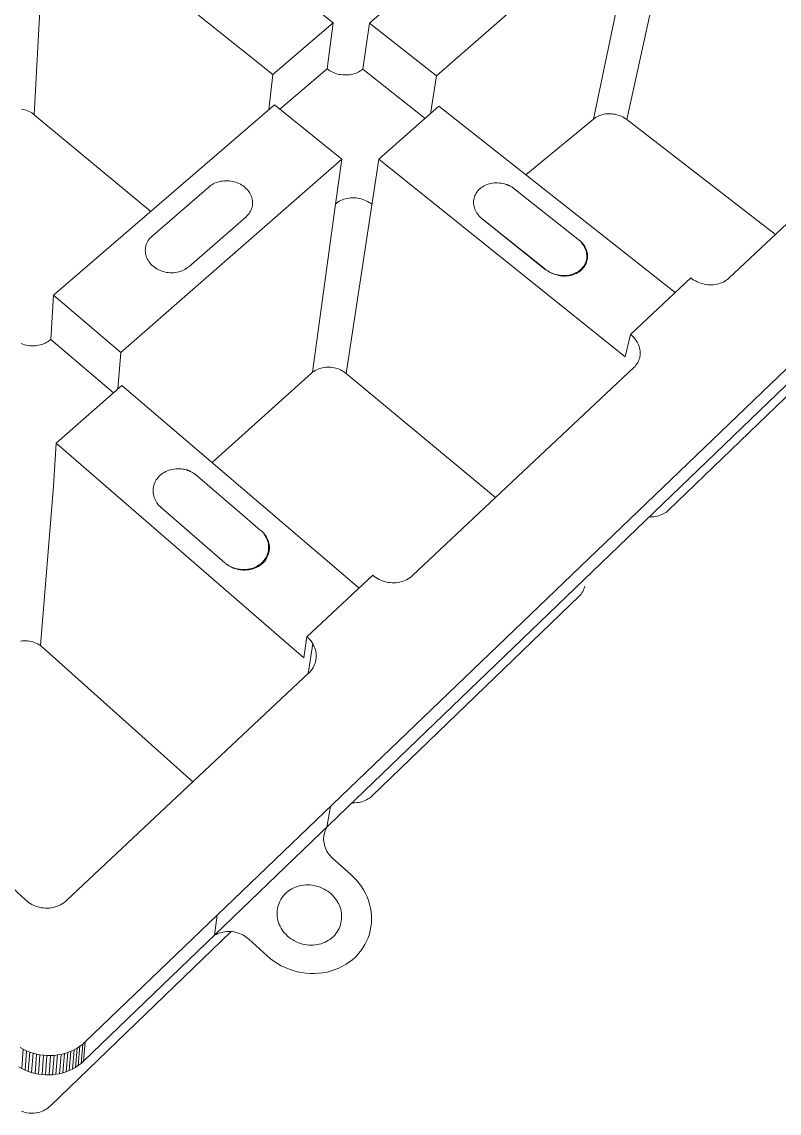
# Model space of a CAD drawing. Header units: millimetres. Extents: x 438 to 4638, y 478 to 3448.
# Drawn here: x 2891.9 to 2985.2, y 2129.6 to 2264 of the extents above; entities that cross this region are included whole.
import ezdxf

# ---------------------------------------------------------------- set-up
doc = ezdxf.new("R2010")
doc.units = ezdxf.units.MM

msp = doc.modelspace()

# ---------------------------------------------------------------- linework, layer by layer
at = {"lineweight": 5}
for p, q in [((3113.09, 2343.24), (2899.74, 2138.35)), ((3101.42, 2330.31), (2899.52, 2135.97)), ((2930.26, 2263.86), (2902.33, 2285.89)), ((2959.81, 2285.44), (2934.72, 2263.82)), ((2894.9, 2279.87), (2893.46, 2252.54)), ((2894.9, 2279.87), (2922.84, 2257.49)), ((2942.99, 2257.33), (2968.05, 2279.29)), ((2968.05, 2279.29), (2962.29, 2251.98)), ((2972.42, 2279.26), (2966.4, 2251.95)), ((2930.26, 2263.86), (2922.84, 2257.49)), ((2930.26, 2263.86), (2929.51, 2258.21)), ((2934.72, 2263.82), (2933.9, 2258.17)), ((2942.99, 2257.33), (2934.72, 2263.82)), ((2929.51, 2258.21), (2923.71, 2253.21)), ((2929.67, 2258.09), (2929.51, 2258.21)), ((2933.9, 2258.17), (2933.76, 2258.05)), ((2941.58, 2252.1), (2933.9, 2258.17)), ((2922.84, 2257.49), (2922.32, 2253.14)), ((2929.84, 2257.97), (2929.67, 2258.09)), ((2930.02, 2257.87), (2929.84, 2257.97)), ((2930.21, 2257.78), (2930.02, 2257.87)), ((2930.4, 2257.7), (2930.21, 2257.78)), ((2930.6, 2257.62), (2930.4, 2257.7)), ((2930.81, 2257.56), (2930.6, 2257.62)), ((2931.01, 2257.52), (2930.81, 2257.56)), ((2931.22, 2257.48), (2931.01, 2257.52)), ((2931.44, 2257.45), (2931.22, 2257.48)), ((2931.65, 2257.44), (2931.44, 2257.45)), ((2931.86, 2257.44), (2931.65, 2257.44)), ((2932.07, 2257.45), (2931.86, 2257.44)), ((2932.28, 2257.47), (2932.07, 2257.45)), ((2932.49, 2257.5), (2932.28, 2257.47)), ((2932.69, 2257.55), (2932.49, 2257.5)), ((2932.88, 2257.61), (2932.69, 2257.55)), ((2933.07, 2257.68), (2932.88, 2257.61)), ((2933.26, 2257.75), (2933.07, 2257.68)), ((2933.43, 2257.84), (2933.26, 2257.75)), ((2933.6, 2257.94), (2933.43, 2257.84)), ((2933.76, 2258.05), (2933.6, 2257.94)), ((2942.99, 2257.33), (2942.22, 2252.66)), ((3004.02, 2255.95), (2978.97, 2232.4)), ((2891.89, 2253.23), (2892.09, 2253.19)), ((2892.09, 2253.19), (2892.28, 2253.15)), ((2892.28, 2253.15), (2892.47, 2253.09)), ((2892.47, 2253.09), (2892.65, 2253.02)), ((2892.65, 2253.02), (2892.82, 2252.94)), ((2892.82, 2252.94), (2893, 2252.86)), ((2893, 2252.86), (2893.16, 2252.76)), ((2893.16, 2252.76), (2893.31, 2252.66)), ((2923.03, 2253.76), (2895.83, 2230.32)), ((2923.03, 2253.76), (2931.31, 2247.09)), ((2935.86, 2247.06), (2943.28, 2253.59)), ((2972.37, 2230.64), (2943.28, 2253.59)), ((2893.31, 2252.66), (2893.46, 2252.54)), ((2893.46, 2252.54), (2907.8, 2240.64)), ((2953.98, 2245.15), (2962.29, 2251.98)), ((2962.29, 2251.98), (2962.43, 2252.09)), ((2962.43, 2252.09), (2962.57, 2252.2)), ((2962.57, 2252.2), (2962.72, 2252.29)), ((2962.72, 2252.29), (2962.88, 2252.38)), ((2962.88, 2252.38), (2963.05, 2252.45)), ((2963.05, 2252.45), (2963.23, 2252.51)), ((2963.23, 2252.51), (2963.41, 2252.57)), ((2963.41, 2252.57), (2963.59, 2252.61)), ((2963.59, 2252.61), (2963.78, 2252.64)), ((2963.78, 2252.64), (2963.98, 2252.66)), ((2963.98, 2252.66), (2964.17, 2252.67)), ((2964.17, 2252.67), (2964.37, 2252.67)), ((2964.37, 2252.67), (2964.57, 2252.66)), ((2964.57, 2252.66), (2964.77, 2252.63)), ((2964.77, 2252.63), (2964.97, 2252.6)), ((2964.97, 2252.6), (2965.16, 2252.55)), ((2965.16, 2252.55), (2965.36, 2252.5)), ((2965.36, 2252.5), (2965.54, 2252.43)), ((2965.54, 2252.43), (2965.73, 2252.35)), ((2965.73, 2252.35), (2965.91, 2252.27)), ((2965.91, 2252.27), (2966.08, 2252.17)), ((2966.08, 2252.17), (2966.24, 2252.06)), ((2966.24, 2252.06), (2966.4, 2251.95)), ((2966.4, 2251.95), (2984.71, 2237.8)), ((2904.12, 2223.26), (2931.31, 2247.09)), ((2931.31, 2247.09), (2930.53, 2241.55)), ((2935.86, 2247.06), (2931.85, 2220.68)), ((2935.86, 2247.06), (2966.21, 2222.74)), ((2915, 2243.68), (2907.97, 2237.6)), ((2915.16, 2243.81), (2915, 2243.68)), ((2915.32, 2243.92), (2915.16, 2243.81)), ((2915.49, 2244.02), (2915.32, 2243.92)), ((2915.66, 2244.1), (2915.49, 2244.02)), ((2915.84, 2244.18), (2915.66, 2244.1)), ((2916.03, 2244.25), (2915.84, 2244.18)), ((2916.23, 2244.3), (2916.03, 2244.25)), ((2916.43, 2244.35), (2916.23, 2244.3)), ((2916.63, 2244.38), (2916.43, 2244.35)), ((2916.83, 2244.4), (2916.63, 2244.38)), ((2917.04, 2244.41), (2916.83, 2244.4)), ((2917.25, 2244.41), (2917.04, 2244.41)), ((2917.46, 2244.39), (2917.25, 2244.41)), ((2917.66, 2244.37), (2917.46, 2244.39)), ((2917.87, 2244.33), (2917.66, 2244.37)), ((2918.07, 2244.28), (2917.87, 2244.33)), ((2918.27, 2244.22), (2918.07, 2244.28)), ((2918.47, 2244.15), (2918.27, 2244.22)), ((2918.65, 2244.07), (2918.47, 2244.15)), ((2918.84, 2243.98), (2918.65, 2244.07)), ((2919.01, 2243.88), (2918.84, 2243.98)), ((2919.18, 2243.77), (2919.01, 2243.88)), ((2919.34, 2243.65), (2919.18, 2243.77)), ((2919.48, 2243.52), (2919.34, 2243.65)), ((2919.62, 2243.39), (2919.48, 2243.52)), ((2919.74, 2243.26), (2919.62, 2243.39)), ((2948.17, 2243.29), (2948.3, 2243.41)), ((2948.3, 2243.41), (2948.44, 2243.53)), ((2948.44, 2243.53), (2948.59, 2243.64)), ((2948.59, 2243.64), (2948.76, 2243.74)), ((2948.76, 2243.74), (2948.93, 2243.83)), ((2948.93, 2243.83), (2949.11, 2243.91)), ((2949.11, 2243.91), (2949.29, 2243.98)), ((2949.29, 2243.98), (2949.49, 2244.04)), ((2949.49, 2244.04), (2949.68, 2244.08)), ((2949.68, 2244.08), (2949.89, 2244.12)), ((2949.89, 2244.12), (2950.09, 2244.14)), ((2950.09, 2244.14), (2950.3, 2244.15)), ((2950.3, 2244.15), (2950.51, 2244.15)), ((2950.51, 2244.15), (2950.72, 2244.13)), ((2950.72, 2244.13), (2950.93, 2244.11)), ((2950.93, 2244.11), (2951.14, 2244.07)), ((2951.14, 2244.07), (2951.34, 2244.02)), ((2951.34, 2244.02), (2951.45, 2244.01)), ((2951.45, 2244.01), (2951.55, 2243.96)), ((2951.55, 2243.96), (2951.65, 2243.94)), ((2951.65, 2243.94), (2951.74, 2243.89)), ((2951.74, 2243.89), (2951.78, 2243.87)), ((2951.78, 2243.87), (2951.84, 2243.85)), ((2951.84, 2243.85), (2951.87, 2243.83)), ((2951.87, 2243.83), (2951.94, 2243.81)), ((2951.94, 2243.81), (2952.03, 2243.76)), ((2952.03, 2243.76), (2952.12, 2243.71)), ((2952.12, 2243.71), (2952.15, 2243.7)), ((2952.15, 2243.7), (2952.21, 2243.66)), ((2952.21, 2243.66), (2952.28, 2243.62)), ((2952.28, 2243.62), (2952.3, 2243.61)), ((2952.3, 2243.61), (2952.35, 2243.58)), ((2952.35, 2243.58), (2952.38, 2243.54)), ((2952.38, 2243.54), (2952.43, 2243.53)), ((2952.43, 2243.53), (2952.48, 2243.5)), ((2952.48, 2243.5), (2952.54, 2243.42)), ((2952.54, 2243.42), (2952.64, 2243.37)), ((2952.64, 2243.37), (2952.71, 2243.3)), ((2919.86, 2243.11), (2919.74, 2243.26)), ((2919.96, 2242.97), (2919.86, 2243.11)), ((2920.05, 2242.81), (2919.96, 2242.97)), ((2920.13, 2242.65), (2920.05, 2242.81)), ((2920.2, 2242.49), (2920.13, 2242.65)), ((2920.25, 2242.33), (2920.2, 2242.49)), ((2920.3, 2242.16), (2920.25, 2242.33)), ((2920.33, 2241.99), (2920.3, 2242.16)), ((2931.19, 2241.98), (2931.38, 2242.06)), ((2931.38, 2242.06), (2931.57, 2242.13)), ((2931.57, 2242.13), (2931.77, 2242.19)), ((2931.77, 2242.19), (2931.97, 2242.24)), ((2931.97, 2242.24), (2932.18, 2242.28)), ((2932.18, 2242.28), (2932.4, 2242.3)), ((2932.4, 2242.3), (2932.61, 2242.31)), ((2932.61, 2242.31), (2932.83, 2242.31)), ((2932.83, 2242.31), (2933.05, 2242.29)), ((2933.05, 2242.29), (2933.26, 2242.27)), ((2933.26, 2242.27), (2933.48, 2242.23)), ((2933.48, 2242.23), (2933.69, 2242.18)), ((2933.69, 2242.18), (2933.9, 2242.11)), ((2933.9, 2242.11), (2934.1, 2242.04)), ((2934.1, 2242.04), (2934.3, 2241.95)), ((2947.55, 2241.92), (2947.56, 2242.09)), ((2947.56, 2242.09), (2947.6, 2242.26)), ((2947.6, 2242.26), (2947.64, 2242.42)), ((2947.64, 2242.42), (2947.7, 2242.58)), ((2947.7, 2242.58), (2947.77, 2242.73)), ((2947.77, 2242.73), (2947.85, 2242.88)), ((2947.85, 2242.88), (2947.95, 2243.02)), ((2947.95, 2243.02), (2948.05, 2243.16)), ((2948.05, 2243.16), (2948.17, 2243.29)), ((2960.4, 2237.2), (2952.71, 2243.3)), ((2920, 2240.53), (2920.09, 2240.68)), ((2920.09, 2240.68), (2920.16, 2240.83)), ((2920.16, 2240.83), (2920.22, 2240.99)), ((2920.22, 2240.99), (2920.27, 2241.15)), ((2920.27, 2241.15), (2920.31, 2241.32)), ((2920.31, 2241.32), (2920.33, 2241.48)), ((2920.34, 2241.82), (2920.33, 2241.99)), ((2920.33, 2241.48), (2920.34, 2241.65)), ((2920.34, 2241.65), (2920.34, 2241.82)), ((2930.53, 2241.55), (2927.73, 2220.83)), ((2930.53, 2241.55), (2930.68, 2241.67)), ((2930.68, 2241.67), (2930.84, 2241.78)), ((2930.84, 2241.78), (2931.01, 2241.89)), ((2931.01, 2241.89), (2931.19, 2241.98)), ((2934.3, 2241.95), (2934.49, 2241.86)), ((2934.49, 2241.86), (2934.67, 2241.75)), ((2934.67, 2241.75), (2934.85, 2241.64)), ((2934.85, 2241.64), (2935.01, 2241.51)), ((2947.54, 2241.75), (2947.55, 2241.92)), ((2947.55, 2241.58), (2947.54, 2241.75)), ((2947.57, 2241.41), (2947.55, 2241.58)), ((2947.6, 2241.24), (2947.57, 2241.41)), ((2947.65, 2241.08), (2947.6, 2241.24)), ((2947.71, 2240.91), (2947.65, 2241.08)), ((2947.78, 2240.75), (2947.71, 2240.91)), ((2947.86, 2240.59), (2947.78, 2240.75)), ((2912.47, 2233.83), (2919.54, 2239.99)), ((2919.54, 2239.99), (2919.67, 2240.12)), ((2919.67, 2240.12), (2919.79, 2240.25)), ((2919.79, 2240.25), (2919.9, 2240.38)), ((2919.9, 2240.38), (2920, 2240.53)), ((2947.96, 2240.43), (2947.86, 2240.59)), ((2948.07, 2240.28), (2947.96, 2240.43)), ((2948.18, 2240.13), (2948.07, 2240.28)), ((2948.23, 2240.05), (2948.18, 2240.13)), ((2948.31, 2239.99), (2948.23, 2240.05)), ((2948.37, 2239.92), (2948.31, 2239.99)), ((2948.45, 2239.86), (2948.37, 2239.92)), ((2948.52, 2239.79), (2948.45, 2239.86)), ((2948.6, 2239.73), (2948.52, 2239.79)), ((2956.47, 2233.45), (2948.6, 2239.73)), ((2956.37, 2233.5), (2948.6, 2239.73)), ((2907.31, 2236.72), (2907.24, 2236.55)), ((2907.39, 2236.88), (2907.31, 2236.72)), ((2907.48, 2237.04), (2907.39, 2236.88)), ((2907.58, 2237.19), (2907.48, 2237.04)), ((2907.7, 2237.34), (2907.58, 2237.19)), ((2907.83, 2237.47), (2907.7, 2237.34)), ((2907.97, 2237.6), (2907.83, 2237.47)), ((2960.4, 2237.2), (2960.5, 2237.15)), ((2960.4, 2237.2), (2960.48, 2237.13)), ((2960.5, 2237.15), (2960.66, 2237.02)), ((2960.5, 2237.15), (2960.56, 2237.07)), ((2960.56, 2237.07), (2960.66, 2237.02)), ((2960.66, 2237.02), (2960.8, 2236.88)), ((2960.66, 2237.02), (2960.7, 2236.93)), ((2960.7, 2236.93), (2960.8, 2236.88)), ((2960.8, 2236.88), (2960.84, 2236.78)), ((2960.8, 2236.88), (2960.94, 2236.73)), ((2960.84, 2236.78), (2960.96, 2236.62)), ((2960.94, 2236.73), (2961.06, 2236.58)), ((2907.13, 2236.02), (2907.12, 2235.84)), ((2907.12, 2235.84), (2907.13, 2235.66)), ((2907.15, 2236.2), (2907.13, 2236.02)), ((2907.13, 2235.66), (2907.15, 2235.48)), ((2907.19, 2236.37), (2907.15, 2236.2)), ((2907.15, 2235.48), (2907.18, 2235.3)), ((2907.18, 2235.3), (2907.23, 2235.13)), ((2907.24, 2236.55), (2907.19, 2236.37)), ((2960.96, 2236.62), (2961.07, 2236.46)), ((2961.06, 2236.58), (2961.17, 2236.42)), ((2961.07, 2236.46), (2961.17, 2236.3)), ((2961.17, 2236.42), (2961.27, 2236.25)), ((2961.17, 2236.3), (2961.25, 2236.13)), ((2961.25, 2236.13), (2961.33, 2235.96)), ((2961.27, 2236.25), (2961.35, 2236.08)), ((2961.33, 2235.96), (2961.39, 2235.78)), ((2961.35, 2236.08), (2961.43, 2235.91)), ((2961.39, 2235.78), (2961.43, 2235.6)), ((2961.43, 2235.91), (2961.48, 2235.73)), ((2961.43, 2235.6), (2961.46, 2235.43)), ((2961.46, 2235.43), (2961.48, 2235.25)), ((2961.48, 2235.73), (2961.53, 2235.56)), ((2961.53, 2235.56), (2961.56, 2235.38)), ((2961.56, 2235.38), (2961.58, 2235.2)), ((2907.23, 2235.13), (2907.29, 2234.95)), ((2907.29, 2234.95), (2907.37, 2234.78)), ((2907.37, 2234.78), (2907.46, 2234.62)), ((2907.46, 2234.62), (2907.56, 2234.45)), ((2907.56, 2234.45), (2907.68, 2234.3)), ((2907.68, 2234.3), (2907.81, 2234.15)), ((2907.81, 2234.15), (2907.95, 2234.01)), ((2907.95, 2234.01), (2908.09, 2233.88)), ((2961.2, 2234.05), (2961.1, 2233.9)), ((2961.28, 2234.21), (2961.2, 2234.05)), ((2961.29, 2234), (2961.2, 2233.85)), ((2961.35, 2234.38), (2961.28, 2234.21)), ((2961.38, 2234.16), (2961.29, 2234)), ((2961.4, 2234.54), (2961.35, 2234.38)), ((2961.45, 2234.33), (2961.38, 2234.16)), ((2961.44, 2234.72), (2961.4, 2234.54)), ((2961.47, 2234.89), (2961.44, 2234.72)), ((2961.5, 2234.5), (2961.45, 2234.33)), ((2961.48, 2235.07), (2961.47, 2234.89)), ((2961.48, 2235.25), (2961.48, 2235.07)), ((2961.54, 2234.67), (2961.5, 2234.5)), ((2961.57, 2234.84), (2961.54, 2234.67)), ((2961.58, 2235.02), (2961.57, 2234.84)), ((2961.58, 2235.2), (2961.58, 2235.02)), ((2908.09, 2233.88), (2908.25, 2233.75)), ((2908.25, 2233.75), (2908.42, 2233.64)), ((2908.42, 2233.64), (2908.6, 2233.53)), ((2908.6, 2233.53), (2908.78, 2233.44)), ((2908.78, 2233.44), (2908.97, 2233.35)), ((2908.97, 2233.35), (2909.17, 2233.28)), ((2909.17, 2233.28), (2909.37, 2233.22)), ((2909.37, 2233.22), (2909.57, 2233.16)), ((2909.57, 2233.16), (2909.78, 2233.13)), ((2909.78, 2233.13), (2909.99, 2233.1)), ((2909.99, 2233.1), (2910.2, 2233.08)), ((2910.2, 2233.08), (2910.42, 2233.08)), ((2910.42, 2233.08), (2910.63, 2233.09)), ((2910.63, 2233.09), (2910.83, 2233.11)), ((2910.83, 2233.11), (2911.04, 2233.15)), ((2911.04, 2233.15), (2911.24, 2233.2)), ((2911.24, 2233.2), (2911.44, 2233.25)), ((2911.44, 2233.25), (2911.63, 2233.32)), ((2911.63, 2233.32), (2911.82, 2233.4)), ((2911.82, 2233.4), (2911.99, 2233.49)), ((2911.99, 2233.49), (2912.16, 2233.6)), ((2912.16, 2233.6), (2912.32, 2233.71)), ((2912.32, 2233.71), (2912.47, 2233.83)), ((2956.47, 2233.45), (2956.37, 2233.5)), ((2956.54, 2233.38), (2956.47, 2233.45)), ((2956.64, 2233.33), (2956.54, 2233.38)), ((2956.68, 2233.3), (2956.64, 2233.33)), ((2956.71, 2233.27), (2956.68, 2233.3)), ((2956.77, 2233.25), (2956.71, 2233.27)), ((2956.81, 2233.22), (2956.77, 2233.25)), ((2956.9, 2233.16), (2956.81, 2233.22)), ((2956.97, 2233.13), (2956.9, 2233.16)), ((2957, 2233.11), (2956.97, 2233.13)), ((2957, 2233.11), (2957.19, 2233.02)), ((2957.22, 2233.01), (2957.19, 2233.02)), ((2957.28, 2232.99), (2957.22, 2233.01)), ((2957.35, 2232.95), (2957.28, 2232.99)), ((2957.38, 2232.94), (2957.35, 2232.95)), ((2957.48, 2232.91), (2957.38, 2232.94)), ((2957.58, 2232.87), (2957.48, 2232.91)), ((2957.69, 2232.85), (2957.58, 2232.87)), ((2957.9, 2232.81), (2957.69, 2232.85)), ((2957.79, 2232.81), (2957.69, 2232.85)), ((2957.99, 2232.76), (2957.79, 2232.81)), ((2958.11, 2232.77), (2957.9, 2232.81)), ((2958.2, 2232.72), (2957.99, 2232.76)), ((2958.32, 2232.74), (2958.11, 2232.77)), ((2958.42, 2232.69), (2958.2, 2232.72)), ((2958.53, 2232.73), (2958.32, 2232.74)), ((2958.63, 2232.68), (2958.42, 2232.69)), ((2958.74, 2232.73), (2958.53, 2232.73)), ((2958.84, 2232.68), (2958.63, 2232.68)), ((2958.95, 2232.74), (2958.74, 2232.73)), ((2959.05, 2232.69), (2958.84, 2232.68)), ((2959.16, 2232.76), (2958.95, 2232.74)), ((2959.25, 2232.72), (2959.05, 2232.69)), ((2959.36, 2232.8), (2959.16, 2232.76)), ((2959.46, 2232.75), (2959.25, 2232.72)), ((2959.56, 2232.85), (2959.36, 2232.8)), ((2959.66, 2232.8), (2959.46, 2232.75)), ((2959.75, 2232.91), (2959.56, 2232.85)), ((2959.85, 2232.86), (2959.66, 2232.8)), ((2959.94, 2232.98), (2959.75, 2232.91)), ((2960.03, 2232.93), (2959.85, 2232.86)), ((2960.11, 2233.06), (2959.94, 2232.98)), ((2960.21, 2233.01), (2960.03, 2232.93)), ((2960.29, 2233.15), (2960.11, 2233.06)), ((2960.38, 2233.1), (2960.21, 2233.01)), ((2960.45, 2233.25), (2960.29, 2233.15)), ((2960.55, 2233.2), (2960.38, 2233.1)), ((2960.6, 2233.37), (2960.45, 2233.25)), ((2960.7, 2233.32), (2960.55, 2233.2)), ((2960.74, 2233.49), (2960.6, 2233.37)), ((2960.84, 2233.44), (2960.7, 2233.32)), ((2960.87, 2233.62), (2960.74, 2233.49)), ((2960.97, 2233.57), (2960.84, 2233.44)), ((2960.99, 2233.76), (2960.87, 2233.62)), ((2961.09, 2233.71), (2960.97, 2233.57)), ((2961.1, 2233.9), (2960.99, 2233.76)), ((2961.2, 2233.85), (2961.09, 2233.71)), ((2974.29, 2232.44), (2966.86, 2225.49)), ((2974.47, 2232.31), (2974.29, 2232.44)), ((2974.66, 2232.18), (2974.47, 2232.31)), ((2974.86, 2232.07), (2974.66, 2232.18)), ((2975.07, 2231.97), (2974.86, 2232.07)), ((2975.28, 2231.88), (2975.07, 2231.97)), ((2975.49, 2231.8), (2975.28, 2231.88)), ((2975.71, 2231.74), (2975.49, 2231.8)), ((2975.94, 2231.68), (2975.71, 2231.74)), ((2976.16, 2231.64), (2975.94, 2231.68)), ((2976.39, 2231.61), (2976.16, 2231.64)), ((2976.61, 2231.6), (2976.39, 2231.61)), ((2976.84, 2231.6), (2976.61, 2231.6)), ((2977.06, 2231.61), (2976.84, 2231.6)), ((2977.29, 2231.63), (2977.06, 2231.61)), ((2977.5, 2231.67), (2977.29, 2231.63)), ((2977.71, 2231.72), (2977.5, 2231.67)), ((2977.92, 2231.78), (2977.71, 2231.72)), ((2978.12, 2231.86), (2977.92, 2231.78)), ((2978.31, 2231.94), (2978.12, 2231.86)), ((2978.49, 2232.04), (2978.31, 2231.94)), ((2978.66, 2232.15), (2978.49, 2232.04)), ((2978.82, 2232.27), (2978.66, 2232.15)), ((2978.97, 2232.4), (2978.82, 2232.27)), ((2895.83, 2230.32), (2895.5, 2224.88)), ((2904.12, 2223.26), (2895.83, 2230.32)), ((2995.08, 2226.54), (2971.51, 2203.81)), ((2895.17, 2224.63), (2894.99, 2224.52)), ((2895.34, 2224.75), (2895.17, 2224.63)), ((2895.5, 2224.88), (2895.34, 2224.75)), ((2903.19, 2218.29), (2895.5, 2224.88)), ((2966.21, 2222.74), (2966.86, 2225.49)), ((2966.86, 2225.49), (2967.03, 2225.35)), ((2967.03, 2225.35), (2967.18, 2225.21)), ((2967.18, 2225.21), (2967.32, 2225.05)), ((2967.32, 2225.05), (2967.45, 2224.89)), ((2967.45, 2224.89), (2967.57, 2224.72)), ((2967.57, 2224.72), (2967.68, 2224.55)), ((2967.68, 2224.55), (2967.78, 2224.38)), ((2892.03, 2224.28), (2891.83, 2224.36)), ((2892.24, 2224.22), (2892.03, 2224.28)), ((2892.45, 2224.16), (2892.24, 2224.22)), ((2892.67, 2224.12), (2892.45, 2224.16)), ((2892.89, 2224.1), (2892.67, 2224.12)), ((2893.11, 2224.08), (2892.89, 2224.1)), ((2893.33, 2224.08), (2893.11, 2224.08)), ((2893.55, 2224.09), (2893.33, 2224.08)), ((2893.77, 2224.11), (2893.55, 2224.09)), ((2893.99, 2224.15), (2893.77, 2224.11)), ((2894.2, 2224.2), (2893.99, 2224.15)), ((2894.41, 2224.26), (2894.2, 2224.2)), ((2894.61, 2224.34), (2894.41, 2224.26)), ((2894.8, 2224.42), (2894.61, 2224.34)), ((2894.99, 2224.52), (2894.8, 2224.42)), ((2904.12, 2223.26), (2903.75, 2218.78)), ((2967.78, 2224.38), (2967.86, 2224.2)), ((2967.86, 2224.2), (2967.93, 2224.01)), ((2967.93, 2224.01), (2967.98, 2223.83)), ((2967.98, 2223.83), (2968.02, 2223.64)), ((2968.02, 2223.64), (2968.05, 2223.45)), ((2968.05, 2223.45), (2968.06, 2223.26)), ((2968.06, 2223.26), (2968.06, 2223.07)), ((2967.65, 2221.85), (2967.54, 2221.7)), ((2967.75, 2222.01), (2967.65, 2221.85)), ((2967.84, 2222.18), (2967.75, 2222.01)), ((2967.91, 2222.35), (2967.84, 2222.18)), ((2967.97, 2222.52), (2967.91, 2222.35)), ((2968.01, 2222.7), (2967.97, 2222.52)), ((2968.05, 2222.89), (2968.01, 2222.7)), ((2968.06, 2223.07), (2968.05, 2222.89)), ((2915.36, 2209.7), (2927.59, 2220.71)), ((2927.59, 2220.71), (2927.73, 2220.83)), ((2927.73, 2220.83), (2927.88, 2220.94)), ((2927.88, 2220.94), (2928.05, 2221.04)), ((2928.05, 2221.04), (2928.22, 2221.13)), ((2928.22, 2221.13), (2928.39, 2221.21)), ((2928.39, 2221.21), (2928.58, 2221.28)), ((2928.58, 2221.28), (2928.77, 2221.34)), ((2928.77, 2221.34), (2928.96, 2221.39)), ((2928.96, 2221.39), (2929.16, 2221.42)), ((2929.16, 2221.42), (2929.37, 2221.45)), ((2929.37, 2221.45), (2929.57, 2221.46)), ((2929.57, 2221.46), (2929.78, 2221.45)), ((2929.78, 2221.45), (2929.98, 2221.44)), ((2929.98, 2221.44), (2930.19, 2221.41)), ((2930.19, 2221.41), (2930.39, 2221.38)), ((2930.39, 2221.38), (2930.59, 2221.33)), ((2930.59, 2221.33), (2930.79, 2221.27)), ((2930.79, 2221.27), (2930.98, 2221.19)), ((2930.98, 2221.19), (2931.17, 2221.11)), ((2931.17, 2221.11), (2931.35, 2221.02)), ((2931.35, 2221.02), (2931.53, 2220.91)), ((2931.53, 2220.91), (2931.69, 2220.8)), ((2931.69, 2220.8), (2931.85, 2220.68)), ((2931.85, 2220.68), (2950.25, 2205.4)), ((2967.28, 2221.42), (2940.01, 2195.78)), ((2967.42, 2221.55), (2967.28, 2221.42)), ((2967.54, 2221.7), (2967.42, 2221.55)), ((2896.17, 2212.11), (2904.24, 2219.21)), ((2933.45, 2194.24), (2904.24, 2219.21)), ((2896.17, 2212.11), (2895.83, 2206.8)), ((2896.17, 2212.11), (2926.64, 2185.64)), ((2909.28, 2208.39), (2909.46, 2208.5)), ((2909.46, 2208.5), (2909.64, 2208.6)), ((2909.64, 2208.6), (2909.83, 2208.68)), ((2909.83, 2208.68), (2910.03, 2208.76)), ((2910.03, 2208.76), (2910.23, 2208.82)), ((2910.23, 2208.82), (2910.44, 2208.87)), ((2910.44, 2208.87), (2910.65, 2208.91)), ((2910.65, 2208.91), (2910.87, 2208.93)), ((2910.87, 2208.93), (2911.09, 2208.94)), ((2911.09, 2208.94), (2911.3, 2208.94)), ((2911.3, 2208.94), (2911.52, 2208.93)), ((2911.52, 2208.93), (2911.74, 2208.9)), ((2911.64, 2208.95), (2911.86, 2208.91)), ((2911.74, 2208.9), (2911.96, 2208.86)), ((2911.96, 2208.86), (2912.17, 2208.81)), ((2912.07, 2208.86), (2912.17, 2208.81)), ((2912.17, 2208.81), (2912.28, 2208.79)), ((2912.28, 2208.79), (2912.38, 2208.74)), ((2912.38, 2208.74), (2912.48, 2208.72)), ((2912.48, 2208.72), (2912.58, 2208.66)), ((2912.58, 2208.66), (2912.62, 2208.65)), ((2912.62, 2208.65), (2912.68, 2208.63)), ((2912.68, 2208.63), (2912.71, 2208.6)), ((2912.71, 2208.6), (2912.78, 2208.57)), ((2912.78, 2208.57), (2912.87, 2208.52)), ((2912.87, 2208.52), (2912.97, 2208.47)), ((2912.97, 2208.47), (2912.99, 2208.46)), ((2912.99, 2208.46), (2913.05, 2208.41)), ((2913.13, 2208.37), (2913.05, 2208.41)), ((2908.17, 2206.89), (2908.23, 2207.06)), ((2908.23, 2207.06), (2908.3, 2207.23)), ((2908.3, 2207.23), (2908.38, 2207.4)), ((2908.38, 2207.4), (2908.47, 2207.56)), ((2908.47, 2207.56), (2908.58, 2207.72)), ((2908.58, 2207.72), (2908.69, 2207.87)), ((2908.69, 2207.87), (2908.82, 2208.01)), ((2908.82, 2208.01), (2908.96, 2208.14)), ((2908.96, 2208.14), (2909.12, 2208.27)), ((2909.12, 2208.27), (2909.28, 2208.39)), ((2913.15, 2208.36), (2913.13, 2208.37)), ((2913.15, 2208.36), (2913.23, 2208.29)), ((2913.28, 2208.27), (2913.23, 2208.29)), ((2913.32, 2208.24), (2913.28, 2208.27)), ((2913.32, 2208.24), (2913.39, 2208.16)), ((2913.39, 2208.16), (2913.49, 2208.1)), ((2913.49, 2208.1), (2913.56, 2208.02)), ((2913.56, 2208.02), (2917.41, 2204.72)), ((2895.83, 2206.8), (2894.21, 2187.16)), ((2908.09, 2206.34), (2908.1, 2206.52)), ((2908.09, 2206.15), (2908.09, 2206.34)), ((2908.1, 2205.97), (2908.09, 2206.15)), ((2908.1, 2206.52), (2908.13, 2206.71)), ((2908.13, 2205.79), (2908.1, 2205.97)), ((2908.13, 2206.71), (2908.17, 2206.89)), ((2908.17, 2205.6), (2908.13, 2205.79)), ((2908.22, 2205.42), (2908.17, 2205.6)), ((2908.29, 2205.24), (2908.22, 2205.42)), ((2908.37, 2205.07), (2908.29, 2205.24)), ((2908.46, 2204.9), (2908.37, 2205.07)), ((2908.56, 2204.74), (2908.46, 2204.9)), ((2908.68, 2204.58), (2908.56, 2204.74)), ((2908.81, 2204.42), (2908.68, 2204.58)), ((2908.71, 2204.48), (2908.68, 2204.58)), ((2908.81, 2204.42), (2908.71, 2204.48)), ((2908.95, 2204.28), (2908.81, 2204.42)), ((2908.85, 2204.33), (2908.81, 2204.42)), ((2918.42, 2203.85), (2917.41, 2204.72)), ((2908.95, 2204.28), (2908.85, 2204.33)), ((2909.1, 2204.14), (2908.95, 2204.28)), ((2909, 2204.2), (2908.95, 2204.28)), ((2909.1, 2204.14), (2909, 2204.2)), ((2916.9, 2197.36), (2909.1, 2204.14)), ((2921.28, 2201.39), (2918.42, 2203.85)), ((2969.31, 2203.04), (2969.21, 2203.04)), ((2969.52, 2203.03), (2969.31, 2203.04)), ((2969.73, 2203.04), (2969.52, 2203.03)), ((2969.93, 2203.07), (2969.73, 2203.04)), ((2970.14, 2203.1), (2969.93, 2203.07)), ((2970.33, 2203.15), (2970.14, 2203.1)), ((2970.52, 2203.21), (2970.33, 2203.15)), ((2970.71, 2203.29), (2970.52, 2203.21)), ((2970.89, 2203.37), (2970.71, 2203.29)), ((2971.06, 2203.46), (2970.89, 2203.37)), ((2971.22, 2203.57), (2971.06, 2203.46)), ((2971.37, 2203.69), (2971.22, 2203.57)), ((2971.51, 2203.81), (2971.37, 2203.69)), ((2921.28, 2201.39), (2921.38, 2201.33)), ((2921.38, 2201.33), (2921.54, 2201.19)), ((2921.54, 2201.19), (2921.68, 2201.03)), ((2921.68, 2201.03), (2921.81, 2200.87)), ((2921.72, 2200.93), (2921.84, 2200.76)), ((2921.81, 2200.87), (2921.93, 2200.71)), ((2921.84, 2200.76), (2921.94, 2200.59)), ((2921.93, 2200.71), (2922.04, 2200.53)), ((2921.94, 2200.59), (2922.04, 2200.41)), ((2922.04, 2200.53), (2922.14, 2200.35)), ((2922.04, 2200.41), (2922.12, 2200.22)), ((2922.14, 2200.35), (2922.22, 2200.17)), ((2922.12, 2200.22), (2922.19, 2200.03)), ((2922.19, 2200.03), (2922.24, 2199.84)), ((2922.22, 2200.17), (2922.28, 2199.98)), ((2922.24, 2199.84), (2922.28, 2199.65)), ((2922.28, 2199.98), (2922.34, 2199.79)), ((2922.28, 2199.65), (2922.3, 2199.46)), ((2922.3, 2199.07), (2922.28, 2198.87)), ((2922.3, 2199.46), (2922.31, 2199.26)), ((2922.31, 2199.26), (2922.3, 2199.07)), ((2922.34, 2199.79), (2922.37, 2199.6)), ((2922.37, 2199.6), (2922.4, 2199.4)), ((2922.4, 2199.01), (2922.38, 2198.82)), ((2922.4, 2199.4), (2922.41, 2199.21)), ((2922.41, 2199.21), (2922.4, 2199.01)), ((2921.85, 2197.8), (2921.73, 2197.64)), ((2921.95, 2197.74), (2921.83, 2197.58)), ((2921.96, 2197.96), (2921.85, 2197.8)), ((2922.05, 2197.91), (2921.95, 2197.74)), ((2922.05, 2198.13), (2921.96, 2197.96)), ((2922.13, 2198.31), (2922.05, 2198.13)), ((2922.15, 2198.08), (2922.05, 2197.91)), ((2922.19, 2198.5), (2922.13, 2198.31)), ((2922.23, 2198.26), (2922.15, 2198.08)), ((2922.24, 2198.68), (2922.19, 2198.5)), ((2922.29, 2198.44), (2922.23, 2198.26)), ((2922.28, 2198.87), (2922.24, 2198.68)), ((2922.34, 2198.63), (2922.29, 2198.44)), ((2922.38, 2198.82), (2922.34, 2198.63)), ((2916.99, 2197.31), (2916.9, 2197.36)), ((2917.06, 2197.23), (2916.99, 2197.31)), ((2917.16, 2197.17), (2917.06, 2197.23)), ((2917.2, 2197.14), (2917.16, 2197.17)), ((2917.24, 2197.1), (2917.2, 2197.14)), ((2917.3, 2197.08), (2917.24, 2197.1)), ((2917.34, 2197.05), (2917.3, 2197.08)), ((2917.43, 2196.99), (2917.34, 2197.05)), ((2917.5, 2196.95), (2917.43, 2196.99)), ((2917.52, 2196.94), (2917.5, 2196.95)), ((2917.62, 2196.89), (2917.52, 2196.94)), ((2917.72, 2196.83), (2917.62, 2196.89)), ((2917.75, 2196.82), (2917.72, 2196.83)), ((2917.82, 2196.8), (2917.75, 2196.82)), ((2917.88, 2196.76), (2917.82, 2196.8)), ((2917.92, 2196.74), (2917.88, 2196.76)), ((2918.03, 2196.72), (2917.92, 2196.74)), ((2918.12, 2196.67), (2918.03, 2196.72)), ((2918.24, 2196.66), (2918.12, 2196.67)), ((2918.45, 2196.6), (2918.24, 2196.66)), ((2918.33, 2196.6), (2918.24, 2196.66)), ((2918.55, 2196.55), (2918.33, 2196.6)), ((2918.67, 2196.56), (2918.45, 2196.6)), ((2918.77, 2196.51), (2918.55, 2196.55)), ((2918.89, 2196.54), (2918.67, 2196.56)), ((2918.99, 2196.48), (2918.77, 2196.51)), ((2919.11, 2196.52), (2918.89, 2196.54)), ((2919.21, 2196.47), (2918.99, 2196.48)), ((2919.33, 2196.52), (2919.11, 2196.52)), ((2919.43, 2196.46), (2919.21, 2196.47)), ((2919.55, 2196.53), (2919.33, 2196.52)), ((2919.64, 2196.48), (2919.43, 2196.46)), ((2919.76, 2196.56), (2919.55, 2196.53)), ((2919.86, 2196.5), (2919.64, 2196.48)), ((2919.98, 2196.6), (2919.76, 2196.56)), ((2920.07, 2196.54), (2919.86, 2196.5)), ((2920.19, 2196.65), (2919.98, 2196.6)), ((2920.28, 2196.59), (2920.07, 2196.54)), ((2920.39, 2196.71), (2920.19, 2196.65)), ((2920.49, 2196.66), (2920.28, 2196.59)), ((2920.59, 2196.79), (2920.39, 2196.71)), ((2920.69, 2196.73), (2920.49, 2196.66)), ((2920.78, 2196.88), (2920.59, 2196.79)), ((2920.88, 2196.82), (2920.69, 2196.73)), ((2920.96, 2196.98), (2920.78, 2196.88)), ((2921.06, 2196.92), (2920.88, 2196.82)), ((2921.14, 2197.09), (2920.96, 2196.98)), ((2921.23, 2197.04), (2921.06, 2196.92)), ((2921.3, 2197.21), (2921.14, 2197.09)), ((2921.4, 2197.16), (2921.23, 2197.04)), ((2921.46, 2197.34), (2921.3, 2197.21)), ((2921.55, 2197.29), (2921.4, 2197.16)), ((2921.6, 2197.49), (2921.46, 2197.34)), ((2921.7, 2197.43), (2921.55, 2197.29)), ((2921.73, 2197.64), (2921.6, 2197.49)), ((2921.83, 2197.58), (2921.7, 2197.43)), ((2935.14, 2195.82), (2927.03, 2188.24)), ((2935.32, 2195.68), (2935.14, 2195.82)), ((2935.51, 2195.54), (2935.32, 2195.68)), ((2935.71, 2195.42), (2935.51, 2195.54)), ((2935.92, 2195.31), (2935.71, 2195.42)), ((2936.13, 2195.21), (2935.92, 2195.31)), ((2936.35, 2195.13), (2936.13, 2195.21)), ((2936.58, 2195.05), (2936.35, 2195.13)), ((2936.81, 2194.99), (2936.58, 2195.05)), ((2937.04, 2194.95), (2936.81, 2194.99)), ((2938.45, 2194.98), (2938.22, 2194.94)), ((2938.67, 2195.04), (2938.45, 2194.98)), ((2938.89, 2195.1), (2938.67, 2195.04)), ((2939.1, 2195.19), (2938.89, 2195.1)), ((2939.3, 2195.28), (2939.1, 2195.19)), ((2939.49, 2195.39), (2939.3, 2195.28)), ((2939.68, 2195.51), (2939.49, 2195.39)), ((2939.85, 2195.64), (2939.68, 2195.51)), ((2940.01, 2195.78), (2939.85, 2195.64)), ((2937.28, 2194.92), (2937.04, 2194.95)), ((2937.52, 2194.9), (2937.28, 2194.92)), ((2937.75, 2194.9), (2937.52, 2194.9)), ((2937.99, 2194.91), (2937.75, 2194.9)), ((2938.22, 2194.94), (2937.99, 2194.91)), ((2960.89, 2193.66), (2960.79, 2193.51)), ((2960.99, 2193.81), (2960.89, 2193.66)), ((2961.07, 2193.97), (2960.99, 2193.81)), ((2961.14, 2194.14), (2961.07, 2193.97)), ((2961.19, 2194.3), (2961.14, 2194.14)), ((2961.24, 2194.48), (2961.19, 2194.3)), ((2960.54, 2193.24), (2935.04, 2168.65)), ((2960.67, 2193.37), (2960.54, 2193.24)), ((2960.79, 2193.51), (2960.67, 2193.37)), ((2926.64, 2185.64), (2927.03, 2188.24)), ((2927.03, 2188.24), (2927.2, 2188.09)), ((2891.78, 2187.71), (2891.99, 2187.73)), ((2891.99, 2187.73), (2892.2, 2187.75)), ((2892.2, 2187.75), (2892.42, 2187.74)), ((2892.42, 2187.74), (2892.63, 2187.73)), ((2892.63, 2187.73), (2892.84, 2187.7)), ((2892.84, 2187.7), (2893.05, 2187.66)), ((2893.05, 2187.66), (2893.26, 2187.61)), ((2893.26, 2187.61), (2893.46, 2187.54)), ((2893.46, 2187.54), (2893.66, 2187.46)), ((2893.66, 2187.46), (2893.85, 2187.37)), ((2893.85, 2187.37), (2894.04, 2187.27)), ((2894.04, 2187.27), (2894.21, 2187.16)), ((2894.21, 2187.16), (2894.38, 2187.03)), ((2894.38, 2187.03), (2894.54, 2186.9)), ((2894.54, 2186.9), (2912.98, 2170.37)), ((2927.74, 2187.41), (2927.17, 2183.7)), ((2927.2, 2188.09), (2927.35, 2187.93)), ((2927.35, 2187.93), (2927.49, 2187.77)), ((2927.49, 2187.77), (2927.62, 2187.59)), ((2927.62, 2187.59), (2927.74, 2187.41)), ((2927.74, 2187.41), (2927.84, 2187.22)), ((2927.84, 2187.22), (2927.93, 2187.03)), ((2927.93, 2187.03), (2928.01, 2186.83)), ((2928.01, 2186.83), (2928.07, 2186.63)), ((2928.07, 2186.63), (2928.12, 2186.43)), ((2928.12, 2186.43), (2928.15, 2186.22)), ((2928.16, 2185.61), (2928.14, 2185.41)), ((2928.15, 2186.22), (2928.17, 2186.02)), ((2928.18, 2185.81), (2928.16, 2185.61)), ((2928.17, 2186.02), (2928.18, 2185.81)), ((2892.37, 2155.84), (2861.68, 2184.38)), ((2927.68, 2184.27), (2927.55, 2184.11)), ((2927.79, 2184.45), (2927.68, 2184.27)), ((2927.89, 2184.63), (2927.79, 2184.45)), ((2927.97, 2184.82), (2927.89, 2184.63)), ((2928.04, 2185.01), (2927.97, 2184.82)), ((2928.1, 2185.21), (2928.04, 2185.01)), ((2928.14, 2185.41), (2928.1, 2185.21)), ((2927.27, 2183.8), (2897.47, 2155.79)), ((2927.42, 2183.95), (2927.27, 2183.8)), ((2927.55, 2184.11), (2927.42, 2183.95)), ((2934.37, 2168.17), (2934.18, 2168.08)), ((2934.55, 2168.27), (2934.37, 2168.17)), ((2934.73, 2168.38), (2934.55, 2168.27)), ((2934.89, 2168.51), (2934.73, 2168.38)), ((2935.04, 2168.65), (2934.89, 2168.51)), ((2929.49, 2164.81), (2929.91, 2167.33)), ((2932.72, 2167.81), (2932.61, 2167.81)), ((2932.93, 2167.8), (2932.72, 2167.81)), ((2933.15, 2167.82), (2932.93, 2167.8)), ((2933.37, 2167.84), (2933.15, 2167.82)), ((2933.58, 2167.88), (2933.37, 2167.84)), ((2933.79, 2167.93), (2933.58, 2167.88)), ((2933.99, 2168), (2933.79, 2167.93)), ((2934.18, 2168.08), (2933.99, 2168)), ((2929.17, 2164.06), (2929.13, 2163.86)), ((2929.23, 2164.25), (2929.17, 2164.06)), ((2929.3, 2164.44), (2929.23, 2164.25)), ((2929.39, 2164.63), (2929.3, 2164.44)), ((2929.49, 2164.81), (2929.39, 2164.63)), ((2929.1, 2163.65), (2929.08, 2163.45)), ((2929.08, 2163.45), (2929.08, 2163.24)), ((2929.08, 2163.24), (2929.1, 2163.03)), ((2929.13, 2163.86), (2929.1, 2163.65)), ((2929.1, 2163.03), (2929.13, 2162.82)), ((2929.13, 2162.82), (2929.17, 2162.62)), ((2929.17, 2162.62), (2929.23, 2162.41)), ((2929.23, 2162.41), (2929.3, 2162.21)), ((2929.3, 2162.21), (2929.39, 2162.02)), ((2929.39, 2162.02), (2929.49, 2161.83)), ((2929.49, 2161.83), (2929.61, 2161.64)), ((2929.61, 2161.64), (2929.73, 2161.46)), ((2929.73, 2161.46), (2929.87, 2161.29)), ((2929.87, 2161.29), (2930.02, 2161.13)), ((2930.02, 2161.13), (2930.19, 2160.97)), ((2930.19, 2160.97), (2932.44, 2158.96)), ((2932.44, 2158.96), (2932.8, 2158.62)), ((2925.4, 2157.33), (2925.18, 2157.21)), ((2925.63, 2157.42), (2925.4, 2157.33)), ((2925.87, 2157.51), (2925.63, 2157.42)), ((2926.12, 2157.57), (2925.87, 2157.51)), ((2926.37, 2157.63), (2926.12, 2157.57)), ((2926.62, 2157.66), (2926.37, 2157.63)), ((2926.88, 2157.68), (2926.62, 2157.66)), ((2927.13, 2157.69), (2926.88, 2157.68)), ((2927.39, 2157.68), (2927.13, 2157.69)), ((2927.65, 2157.65), (2927.39, 2157.68)), ((2927.91, 2157.61), (2927.65, 2157.65)), ((2928.17, 2157.55), (2927.91, 2157.61)), ((2928.42, 2157.48), (2928.17, 2157.55)), ((2928.66, 2157.4), (2928.42, 2157.48)), ((2928.9, 2157.29), (2928.66, 2157.4)), ((2932.8, 2158.62), (2933.14, 2158.26)), ((2933.14, 2158.26), (2933.45, 2157.88)), ((2933.45, 2157.88), (2933.74, 2157.49)), ((2933.74, 2157.49), (2934, 2157.07)), ((2923.92, 2156.08), (2923.8, 2155.88)), ((2924.06, 2156.28), (2923.92, 2156.08)), ((2924.22, 2156.46), (2924.06, 2156.28)), ((2924.39, 2156.64), (2924.22, 2156.46)), ((2924.57, 2156.8), (2924.39, 2156.64)), ((2924.76, 2156.95), (2924.57, 2156.8)), ((2924.97, 2157.09), (2924.76, 2156.95)), ((2925.18, 2157.21), (2924.97, 2157.09)), ((2929.14, 2157.18), (2928.9, 2157.29)), ((2929.37, 2157.05), (2929.14, 2157.18)), ((2929.58, 2156.91), (2929.37, 2157.05)), ((2929.79, 2156.75), (2929.58, 2156.91)), ((2929.99, 2156.58), (2929.79, 2156.75)), ((2930.18, 2156.41), (2929.99, 2156.58)), ((2930.35, 2156.22), (2930.18, 2156.41)), ((2930.52, 2156.02), (2930.35, 2156.22)), ((2930.66, 2155.81), (2930.52, 2156.02)), ((2934, 2157.07), (2934.23, 2156.65)), ((2934.23, 2156.65), (2934.43, 2156.21)), ((2934.43, 2156.21), (2934.6, 2155.76)), ((2892.56, 2155.68), (2892.37, 2155.84)), ((2892.75, 2155.53), (2892.56, 2155.68)), ((2892.95, 2155.4), (2892.75, 2155.53)), ((2893.16, 2155.28), (2892.95, 2155.4)), ((2893.39, 2155.17), (2893.16, 2155.28)), ((2893.61, 2155.07), (2893.39, 2155.17)), ((2893.85, 2155), (2893.61, 2155.07)), ((2894.08, 2154.93), (2893.85, 2155)), ((2894.33, 2154.88), (2894.08, 2154.93)), ((2894.57, 2154.85), (2894.33, 2154.88)), ((2894.82, 2154.83), (2894.57, 2154.85)), ((2895.06, 2154.83), (2894.82, 2154.83)), ((2895.31, 2154.84), (2895.06, 2154.83)), ((2895.55, 2154.87), (2895.31, 2154.84)), ((2895.79, 2154.92), (2895.55, 2154.87)), ((2896.03, 2154.98), (2895.79, 2154.92)), ((2896.26, 2155.05), (2896.03, 2154.98)), ((2896.49, 2155.14), (2896.26, 2155.05)), ((2896.7, 2155.24), (2896.49, 2155.14)), ((2896.91, 2155.36), (2896.7, 2155.24)), ((2897.11, 2155.49), (2896.91, 2155.36)), ((2897.3, 2155.64), (2897.11, 2155.49)), ((2897.47, 2155.79), (2897.3, 2155.64)), ((2923.39, 2154.75), (2923.36, 2154.51)), ((2923.44, 2154.99), (2923.39, 2154.75)), ((2923.51, 2155.22), (2923.44, 2154.99)), ((2923.59, 2155.44), (2923.51, 2155.22)), ((2923.68, 2155.66), (2923.59, 2155.44)), ((2923.8, 2155.88), (2923.68, 2155.66)), ((2930.8, 2155.6), (2930.66, 2155.81)), ((2930.92, 2155.38), (2930.8, 2155.6)), ((2931.02, 2155.15), (2930.92, 2155.38)), ((2931.11, 2154.92), (2931.02, 2155.15)), ((2931.18, 2154.68), (2931.11, 2154.92)), ((2931.24, 2154.44), (2931.18, 2154.68)), ((2934.6, 2155.76), (2934.74, 2155.31)), ((2934.74, 2155.31), (2934.85, 2154.84)), ((2934.85, 2154.84), (2934.93, 2154.38)), ((2915.66, 2151.49), (2915.99, 2153.95)), ((2923.36, 2154.51), (2923.35, 2154.27)), ((2923.35, 2154.27), (2923.35, 2154.03)), ((2923.35, 2154.03), (2923.37, 2153.79)), ((2923.37, 2153.79), (2923.41, 2153.54)), ((2923.41, 2153.54), (2923.46, 2153.3)), ((2923.46, 2153.3), (2923.53, 2153.07)), ((2931.28, 2154.2), (2931.24, 2154.44)), ((2931.26, 2153.23), (2931.29, 2153.47)), ((2931.3, 2153.96), (2931.28, 2154.2)), ((2931.29, 2153.47), (2931.3, 2153.71)), ((2931.3, 2153.71), (2931.3, 2153.96)), ((2934.93, 2154.38), (2934.98, 2153.91)), ((2934.99, 2153.44), (2934.97, 2152.98)), ((2934.98, 2153.91), (2934.99, 2153.44)), ((2917.36, 2151.95), (2917.14, 2151.94)), ((2917.59, 2151.95), (2917.36, 2151.95)), ((2923.53, 2153.07), (2923.62, 2152.83)), ((2923.62, 2152.83), (2923.72, 2152.6)), ((2923.72, 2152.6), (2923.84, 2152.38)), ((2923.84, 2152.38), (2923.97, 2152.17)), ((2923.97, 2152.17), (2924.12, 2151.96)), ((2924.12, 2151.96), (2924.28, 2151.76)), ((2930.74, 2151.9), (2930.87, 2152.1)), ((2930.87, 2152.1), (2930.98, 2152.32)), ((2930.98, 2152.32), (2931.08, 2152.54)), ((2931.08, 2152.54), (2931.16, 2152.76)), ((2931.16, 2152.76), (2931.22, 2153)), ((2931.22, 2153), (2931.26, 2153.23)), ((2934.83, 2152.06), (2934.71, 2151.61)), ((2934.91, 2152.51), (2934.83, 2152.06)), ((2934.97, 2152.98), (2934.91, 2152.51)), ((2917.71, 2151.94), (2895.47, 2130.49)), ((2915.85, 2151.6), (2915.66, 2151.49)), ((2916.05, 2151.69), (2915.85, 2151.6)), ((2916.26, 2151.77), (2916.05, 2151.69)), ((2916.47, 2151.83), (2916.26, 2151.77)), ((2916.69, 2151.88), (2916.47, 2151.83)), ((2916.91, 2151.92), (2916.69, 2151.88)), ((2917.14, 2151.94), (2916.91, 2151.92)), ((2917.82, 2151.93), (2917.59, 2151.95)), ((2918.05, 2151.89), (2917.82, 2151.93)), ((2918.27, 2151.84), (2918.05, 2151.89)), ((2918.49, 2151.78), (2918.27, 2151.84)), ((2918.71, 2151.71), (2918.49, 2151.78)), ((2918.92, 2151.62), (2918.71, 2151.71)), ((2919.13, 2151.52), (2918.92, 2151.62)), ((2919.32, 2151.4), (2919.13, 2151.52)), ((2919.52, 2151.28), (2919.32, 2151.4)), ((2919.7, 2151.14), (2919.52, 2151.28)), ((2919.87, 2150.99), (2919.7, 2151.14)), ((2922.13, 2148.94), (2919.87, 2150.99)), ((2924.28, 2151.76), (2924.46, 2151.57)), ((2924.46, 2151.57), (2924.64, 2151.39)), ((2924.64, 2151.39), (2924.84, 2151.22)), ((2924.84, 2151.22), (2925.05, 2151.06)), ((2925.05, 2151.06), (2925.27, 2150.92)), ((2925.27, 2150.92), (2925.5, 2150.79)), ((2925.5, 2150.79), (2925.74, 2150.67)), ((2925.74, 2150.67), (2925.98, 2150.57)), ((2929.03, 2150.54), (2929.26, 2150.64)), ((2929.26, 2150.64), (2929.49, 2150.75)), ((2929.49, 2150.75), (2929.7, 2150.88)), ((2929.7, 2150.88), (2929.91, 2151.02)), ((2929.91, 2151.02), (2930.1, 2151.17)), ((2930.1, 2151.17), (2930.28, 2151.34)), ((2930.28, 2151.34), (2930.45, 2151.51)), ((2930.45, 2151.51), (2930.6, 2151.7)), ((2930.6, 2151.7), (2930.74, 2151.9)), ((2934.37, 2150.74), (2934.16, 2150.33)), ((2934.56, 2151.17), (2934.37, 2150.74)), ((2934.71, 2151.61), (2934.56, 2151.17)), ((2925.98, 2150.57), (2926.23, 2150.48)), ((2926.23, 2150.48), (2926.48, 2150.4)), ((2926.48, 2150.4), (2926.74, 2150.35)), ((2926.74, 2150.35), (2927, 2150.3)), ((2927, 2150.3), (2927.26, 2150.28)), ((2927.26, 2150.28), (2927.52, 2150.27)), ((2927.52, 2150.27), (2927.78, 2150.27)), ((2927.78, 2150.27), (2928.04, 2150.29)), ((2928.04, 2150.29), (2928.29, 2150.33)), ((2928.29, 2150.33), (2928.54, 2150.39)), ((2928.54, 2150.39), (2928.79, 2150.45)), ((2928.79, 2150.45), (2929.03, 2150.54)), ((2933.65, 2149.55), (2933.35, 2149.18)), ((2933.92, 2149.93), (2933.65, 2149.55)), ((2934.16, 2150.33), (2933.92, 2149.93)), ((2922.53, 2148.6), (2922.13, 2148.94)), ((2922.95, 2148.28), (2922.53, 2148.6)), ((2923.39, 2148), (2922.95, 2148.28)), ((2923.86, 2147.73), (2923.39, 2148)), ((2931.86, 2147.92), (2931.42, 2147.66)), ((2932.27, 2148.2), (2931.86, 2147.92)), ((2932.66, 2148.51), (2932.27, 2148.2)), ((2933.03, 2148.84), (2932.66, 2148.51)), ((2933.35, 2149.18), (2933.03, 2148.84)), ((2924.34, 2147.5), (2923.86, 2147.73)), ((2924.83, 2147.3), (2924.34, 2147.5)), ((2925.33, 2147.13), (2924.83, 2147.3)), ((2925.85, 2146.99), (2925.33, 2147.13)), ((2926.37, 2146.88), (2925.85, 2146.99)), ((2926.89, 2146.81), (2926.37, 2146.88)), ((2927.42, 2146.77), (2926.89, 2146.81)), ((2927.95, 2146.77), (2927.42, 2146.77)), ((2928.47, 2146.8), (2927.95, 2146.77)), ((2928.99, 2146.86), (2928.47, 2146.8)), ((2929.5, 2146.96), (2928.99, 2146.86)), ((2930, 2147.09), (2929.5, 2146.96)), ((2930.49, 2147.25), (2930, 2147.09)), ((2930.96, 2147.44), (2930.49, 2147.25)), ((2931.42, 2147.66), (2930.96, 2147.44)), ((2891.72, 2137.66), (2892.09, 2137.45)), ((2891.93, 2135.07), (2892.09, 2137.45)), ((2892.09, 2137.45), (2892.49, 2137.26)), ((2892.32, 2134.88), (2892.49, 2137.26)), ((2892.49, 2137.26), (2892.89, 2137.1)), ((2897.57, 2137.05), (2897.97, 2137.21)), ((2897.77, 2134.83), (2897.97, 2137.21)), ((2897.97, 2137.21), (2898.36, 2137.39)), ((2898.15, 2135.01), (2898.36, 2137.39)), ((2898.36, 2137.39), (2898.73, 2137.6)), ((2898.52, 2135.22), (2898.73, 2137.6)), ((2898.73, 2137.6), (2899.08, 2137.83)), ((2898.87, 2135.44), (2899.08, 2137.83)), ((2899.08, 2137.83), (2899.42, 2138.08)), ((2899.21, 2135.69), (2899.42, 2138.08)), ((2899.42, 2138.08), (2899.74, 2138.35)), ((2899.52, 2135.97), (2899.74, 2138.35)), ((2892.72, 2134.72), (2892.89, 2137.1)), ((2892.89, 2137.1), (2893.3, 2136.96)), ((2893.13, 2134.58), (2893.3, 2136.96)), ((2893.3, 2136.96), (2893.72, 2136.84)), ((2893.55, 2134.47), (2893.72, 2136.84)), ((2893.72, 2136.84), (2894.15, 2136.76)), ((2893.98, 2134.38), (2894.15, 2136.76)), ((2894.15, 2136.76), (2894.58, 2136.7)), ((2894.41, 2134.32), (2894.58, 2136.7)), ((2894.58, 2136.7), (2895.02, 2136.67)), ((2894.84, 2134.29), (2895.02, 2136.67)), ((2895.02, 2136.67), (2895.46, 2136.66)), ((2895.27, 2134.29), (2895.46, 2136.66)), ((2895.46, 2136.66), (2895.89, 2136.69)), ((2895.7, 2134.31), (2895.89, 2136.69)), ((2895.89, 2136.69), (2896.32, 2136.74)), ((2896.13, 2134.36), (2896.32, 2136.74)), ((2896.32, 2136.74), (2896.75, 2136.82)), ((2896.55, 2134.44), (2896.75, 2136.82)), ((2896.75, 2136.82), (2897.16, 2136.92)), ((2896.97, 2134.54), (2897.16, 2136.92)), ((2897.16, 2136.92), (2897.57, 2137.05)), ((2897.37, 2134.67), (2897.57, 2137.05)), ((2899.21, 2135.69), (2899.52, 2135.97)), ((2891.56, 2135.28), (2891.93, 2135.07)), ((2891.93, 2135.07), (2892.32, 2134.88)), ((2892.32, 2134.88), (2892.72, 2134.72)), ((2892.72, 2134.72), (2893.13, 2134.58)), ((2893.13, 2134.58), (2893.55, 2134.47)), ((2896.55, 2134.44), (2896.97, 2134.54)), ((2896.97, 2134.54), (2897.37, 2134.67)), ((2897.37, 2134.67), (2897.77, 2134.83)), ((2897.77, 2134.83), (2898.15, 2135.01)), ((2898.15, 2135.01), (2898.52, 2135.22)), ((2898.52, 2135.22), (2898.87, 2135.44)), ((2898.87, 2135.44), (2899.21, 2135.69)), ((2893.55, 2134.47), (2893.98, 2134.38)), ((2893.98, 2134.38), (2894.41, 2134.32)), ((2894.41, 2134.32), (2894.84, 2134.29)), ((2894.84, 2134.29), (2895.27, 2134.29)), ((2895.27, 2134.29), (2895.7, 2134.31)), ((2895.7, 2134.31), (2896.13, 2134.36)), ((2896.13, 2134.36), (2896.55, 2134.44)), ((2895.47, 2130.49), (2895.3, 2130.34)), ((2892.11, 2129.73), (2891.89, 2129.81)), ((2892.33, 2129.67), (2892.11, 2129.73)), ((2892.55, 2129.63), (2892.33, 2129.67)), ((2892.78, 2129.59), (2892.55, 2129.63)), ((2893.01, 2129.58), (2892.78, 2129.59)), ((2893.23, 2129.57), (2893.01, 2129.58)), ((2893.46, 2129.59), (2893.23, 2129.57)), ((2893.69, 2129.61), (2893.46, 2129.59)), ((2893.91, 2129.66), (2893.69, 2129.61)), ((2894.13, 2129.71), (2893.91, 2129.66)), ((2894.34, 2129.79), (2894.13, 2129.71)), ((2894.55, 2129.87), (2894.34, 2129.79)), ((2894.75, 2129.97), (2894.55, 2129.87)), ((2894.94, 2130.08), (2894.75, 2129.97)), ((2895.13, 2130.21), (2894.94, 2130.08)), ((2895.3, 2130.34), (2895.13, 2130.21))]:
    msp.add_line(p, q, dxfattribs=at)

doc.saveas('drawing.dxf')
